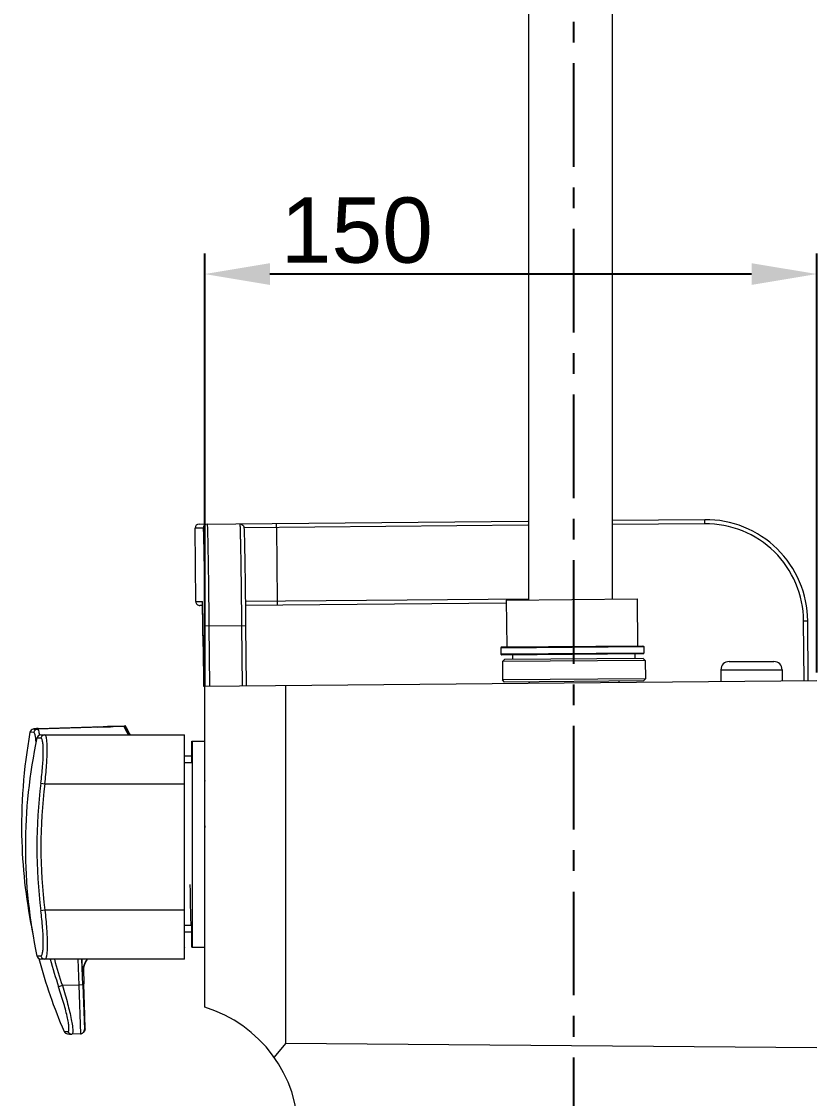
# Model space of a CAD drawing. Header units: millimetres. Extents: x 6110 to 6704, y -2661 to -1821.
# Drawn here: x 6548.8 to 6597.2, y -2372.8 to -2306.7 of the extents above; entities that cross this region are included whole.
import ezdxf

# ---------------------------------------------------------------- set-up
doc = ezdxf.new("R2010")
doc.units = ezdxf.units.MM
doc.header["$LTSCALE"] = 0.1
doc.linetypes.add('CENTERX2', pattern=[101.6, 63.5, -12.7, 12.7, -12.7])
doc.layers.get('0').update_dxf_attribs({"lineweight": 15})
doc.layers.add('CENTER', color=1, linetype='CENTERX2')
doc.layers.add('DIM', color=3, linetype='Continuous', lineweight=9)
doc.styles.get("Standard").update_dxf_attribs({"font": 'arial.ttf'})
doc.dimstyles.new('ISO-25', dxfattribs={"dimtxt": 2.5, "dimasz": 2.5, "dimexe": 1.25, "dimexo": 0.625, "dimtad": 1, "dimlfac": 5, "dimtxsty": 'Standard', "dimcen": 2.5, "dimadec": 0, "dimazin": 0, "dimtfac": 1, "dimtmove": 0, "dimatfit": 3, "dimfxl": 0, "dimarcsym": 0})

# ---------------------------------------------------------------- blocks, each defined once
blk = doc.blocks.new('*D71')
at = {"layer": 'Defpoints', "color": 0}
for p in [(6559.974, -2322.217), (6559.974, -2347.494), (6597.474, -2347.273)]:
    blk.add_point(p, dxfattribs=at)
at = {"layer": 'DIM', "color": 0, "lineweight": -2}
for p, q in [((6559.974, -2346.869), (6559.974, -2320.967)), ((6597.474, -2346.648), (6597.474, -2320.967)), ((6593.474, -2322.217), (6563.974, -2322.217))]:
    blk.add_line(p, q, dxfattribs=at)
at = {"layer": 'DIM', "color": 0}
for points in [[(6563.974, -2321.551), (6563.974, -2322.884), (6559.974, -2322.217)], [(6593.474, -2321.551), (6593.474, -2322.884), (6597.474, -2322.217)]]:
    blk.add_solid(points, dxfattribs=at)
at = {"layer": 'DIM', "color": 0, "insert": (6569.292, -2319.55), "char_height": 4, "attachment_point": 5}
blk.add_mtext('150', dxfattribs=at)

msp = doc.modelspace()

# ---------------------------------------------------------------- linework, layer by layer
at = {"color": 7, "linetype": 'Continuous'}
for p, q in [((6579.8035, -2224.9546), (6579.8035, -2342.1744)), ((6584.9393, -2230.7897), (6584.9393, -2342.1528)), ((6590.611, -2337.2766), (6584.9393, -2337.3261)), ((6590.6154, -2337.5266), (6590.611, -2337.2766)), ((6559.4286, -2342.2989), (6559.3894, -2337.7991)), ((6559.8739, -2337.7949), (6559.3896, -2337.7991)), ((6559.6374, -2337.5469), (6579.7615, -2337.3713)), ((6579.7637, -2337.6213), (6562.3771, -2337.773)), ((6564.3674, -2337.7557), (6564.363, -2337.5057)), ((6564.3674, -2337.7557), (6564.4066, -2342.2555)), ((6590.6154, -2337.5266), (6584.9393, -2337.5761)), ((6559.4288, -2342.2989), (6559.8368, -2342.2954)), ((6559.8489, -2342.5453), (6559.681, -2342.5467)), ((6559.8422, -2342.3528), (6559.8368, -2342.2954)), ((6559.8463, -2342.4592), (6559.8406, -2342.3316)), ((6559.8845, -2345.0083), (6559.8428, -2342.3649)), ((6559.8848, -2345.045), (6559.8463, -2342.4592)), ((6562.4635, -2342.2724), (6579.8029, -2342.1211)), ((6562.4662, -2342.5224), (6578.4532, -2342.3829)), ((6564.4066, -2342.2555), (6564.4066, -2342.5055)), ((6578.4517, -2342.2094), (6586.4821, -2342.1393)), ((6578.4517, -2342.2094), (6578.4767, -2345.0769)), ((6586.5071, -2345.0068), (6586.4821, -2342.1393)), ((6559.9786, -2343.7942), (6562.4784, -2343.7724)), ((6560.0109, -2347.494), (6559.9786, -2343.7942)), ((6560.2308, -2343.792), (6560.263, -2347.4918)), ((6562.2306, -2343.7745), (6562.2629, -2347.4744)), ((6562.4784, -2343.7724), (6562.5107, -2347.4722)), ((6596.6673, -2343.474), (6596.9151, -2343.4718)), ((6596.6996, -2347.1739), (6596.6673, -2343.474)), ((6596.9474, -2347.1717), (6596.9151, -2343.4718)), ((6559.8848, -2345.045), (6559.8845, -2345.0083)), ((6559.8848, -2345.045), (6559.9062, -2347.495)), ((6578.1175, -2345.1301), (6586.8672, -2345.0537)), ((6578.1671, -2345.0796), (6578.1175, -2345.1301)), ((6578.1175, -2345.1301), (6578.121, -2345.53)), ((6578.1671, -2345.0796), (6586.8168, -2345.0041)), ((6586.8168, -2345.0041), (6586.8672, -2345.0537)), ((6586.8672, -2345.0537), (6586.8707, -2345.4537)), ((6586.8707, -2345.4537), (6578.121, -2345.53)), ((6578.1715, -2345.5796), (6578.121, -2345.53)), ((6586.8211, -2345.5041), (6578.1715, -2345.5796)), ((6578.3355, -2345.8548), (6578.2115, -2345.9808)), ((6586.9612, -2345.9045), (6578.2115, -2345.9808)), ((6586.8351, -2345.7806), (6578.3355, -2345.8548)), ((6578.833, -2345.5738), (6578.8354, -2345.8504)), ((6586.3327, -2345.5084), (6586.3351, -2345.7849)), ((6586.8211, -2345.5041), (6586.8707, -2345.4537)), ((6586.8351, -2345.7806), (6586.9612, -2345.9045)), ((6586.9612, -2345.9045), (6586.971, -2347.0294)), ((6578.2115, -2345.9808), (6578.2214, -2347.1058)), ((6591.5987, -2346.4759), (6595.3487, -2346.4759)), ((6591.5987, -2346.4759), (6591.5987, -2347.2184)), ((6592.0987, -2345.9759), (6594.8487, -2345.9759)), ((6595.3487, -2346.4759), (6595.3487, -2347.1857)), ((6597.4737, -2347.1671), (6559.9062, -2347.495)), ((6586.971, -2347.0294), (6578.2214, -2347.1058)), ((6578.3475, -2347.2297), (6578.2214, -2347.1058)), ((6586.8471, -2347.1555), (6578.3475, -2347.2297)), ((6579.8474, -2347.2166), (6579.8483, -2347.3209)), ((6585.3472, -2347.1686), (6585.3481, -2347.2729)), ((6586.8471, -2347.1555), (6586.971, -2347.0294)), ((6559.9737, -2367.167), (6559.9737, -2347.4944)), ((6564.9301, -2347.4511), (6564.9301, -2369.3834)), ((6549.4975, -2350.3246), (6549.2715, -2350.3131)), ((6555.0482, -2349.9571), (6549.7341, -2350.1195)), ((6549.7732, -2350.0813), (6549.7615, -2350.0821)), ((6549.775, -2350.0812), (6549.7642, -2350.0817)), ((6549.7732, -2350.0813), (6555.0877, -2349.9189)), ((6549.9391, -2350.4696), (6558.7376, -2350.4696)), ((6553.4087, -2349.9877), (6553.3822, -2349.9892)), ((6553.3865, -2349.9897), (6553.9066, -2349.9775)), ((6553.4666, -2349.9888), (6553.3996, -2349.9899)), ((6553.4087, -2349.9877), (6553.9291, -2349.9688)), ((6554.3011, -2349.9659), (6553.4666, -2349.9888)), ((6553.9066, -2349.9775), (6553.9288, -2349.9769)), ((6555.063, -2349.9426), (6554.3011, -2349.9659)), ((6555.0723, -2349.9335), (6554.3104, -2349.9568)), ((6555.063, -2349.9426), (6555.0482, -2349.9571)), ((6555.0662, -2350.0001), (6555.0482, -2349.9571)), ((6555.1936, -2350.2704), (6555.0662, -2350.0001)), ((6555.0871, -2349.9189), (6555.0723, -2349.9335)), ((6555.0911, -2349.9365), (6555.0788, -2349.9416)), ((6555.0871, -2349.9189), (6555.1059, -2349.9206)), ((6555.1106, -2349.9239), (6555.0872, -2349.9189)), ((6555.1186, -2349.9612), (6555.0911, -2349.9365)), ((6555.0945, -2349.9848), (6555.1093, -2349.9703)), ((6555.0945, -2349.9848), (6555.2161, -2350.2439)), ((6555.1059, -2349.9206), (6555.1218, -2349.9315)), ((6555.2459, -2350.2413), (6555.1092, -2349.9701)), ((6555.1186, -2349.9612), (6555.1334, -2349.9467)), ((6555.2549, -2350.2316), (6555.1186, -2349.9612)), ((6555.1218, -2349.9315), (6555.1231, -2349.9447)), ((6555.1865, -2350.0407), (6555.1345, -2349.9474)), ((6555.1524, -2349.9776), (6555.1464, -2349.9669)), ((6555.1596, -2349.9907), (6555.1524, -2349.9776)), ((6555.1728, -2350.015), (6555.1596, -2349.9907)), ((6555.189, -2350.0454), (6555.1728, -2350.015)), ((6555.2596, -2350.1797), (6555.1865, -2350.0407)), ((6555.2668, -2350.1935), (6555.189, -2350.0454)), ((6555.2113, -2350.3072), (6555.1964, -2350.2762)), ((6555.222, -2350.3294), (6555.2147, -2350.3143)), ((6555.2242, -2350.2606), (6555.2388, -2350.2904)), ((6555.2308, -2350.2551), (6555.2456, -2350.2407)), ((6555.2321, -2350.2605), (6555.3309, -2350.4694)), ((6555.2421, -2350.2971), (6555.2618, -2350.3375)), ((6555.255, -2350.2319), (6555.2443, -2350.2374)), ((6555.2455, -2350.29), (6555.2571, -2350.2721)), ((6555.2456, -2350.29), (6555.2603, -2350.2755)), ((6555.2459, -2350.2413), (6555.2484, -2350.2794)), ((6555.2566, -2350.3144), (6555.2488, -2350.2977)), ((6555.2549, -2350.2316), (6555.2696, -2350.2169)), ((6555.2578, -2350.2386), (6555.255, -2350.2319)), ((6555.2718, -2350.3467), (6555.2566, -2350.3144)), ((6555.2596, -2350.2457), (6555.2578, -2350.2386)), ((6555.2592, -2350.2651), (6555.2604, -2350.2529)), ((6555.2775, -2350.214), (6555.2596, -2350.1797)), ((6555.2604, -2350.2529), (6555.2596, -2350.2457)), ((6555.2618, -2350.3375), (6555.3225, -2350.461)), ((6555.273, -2350.2546), (6555.263, -2350.2716)), ((6555.3201, -2350.296), (6555.2668, -2350.1935)), ((6555.2695, -2350.2167), (6555.275, -2350.2356)), ((6555.2915, -2350.3878), (6555.2718, -2350.3467)), ((6555.275, -2350.2356), (6555.273, -2350.2546)), ((6555.2887, -2350.2484), (6555.2747, -2350.2238)), ((6555.2954, -2350.2484), (6555.2866, -2350.2315)), ((6555.4046, -2350.4676), (6555.2887, -2350.2484)), ((6555.331, -2350.4696), (6555.2915, -2350.3878)), ((6555.4097, -2350.4696), (6555.3201, -2350.296)), ((6558.7376, -2364.2196), (6558.7376, -2350.4696)), ((6549.7205, -2350.6668), (6549.6948, -2350.6666)), ((6549.94, -2350.6672), (6549.7205, -2350.6668)), ((6559.1854, -2350.8545), (6559.9708, -2350.8545)), ((6559.1854, -2352.1895), (6559.1854, -2350.8546)), ((6559.2208, -2363.4795), (6559.2208, -2350.8545)), ((6559.1854, -2351.77), (6558.7376, -2351.77)), ((6559.2208, -2352.1895), (6558.7376, -2352.1895)), ((6549.9399, -2353.439), (6550.1825, -2353.4696)), ((6550.1825, -2353.4696), (6558.7376, -2353.4696)), ((6559.9708, -2353.1918), (6559.9737, -2353.3186)), ((6559.9708, -2355.9342), (6559.9737, -2356.1595)), ((6550.1825, -2361.2196), (6549.9399, -2361.2502)), ((6558.7376, -2361.2196), (6550.1825, -2361.2196)), ((6558.7376, -2362.1446), (6559.2208, -2362.1446)), ((6559.1854, -2363.4795), (6559.1854, -2362.1407)), ((6559.9708, -2362.0575), (6559.9737, -2362.0516)), ((6559.1854, -2362.5641), (6558.7376, -2362.5641)), ((6558.7376, -2363.5355), (6558.7432, -2363.4838)), ((6558.742, -2363.5135), (6558.7376, -2363.5178)), ((6558.742, -2363.5135), (6558.7389, -2363.5323)), ((6558.7431, -2363.4396), (6558.7396, -2363.2222)), ((6558.742, -2363.5135), (6558.7416, -2363.3305)), ((6559.1854, -2363.4795), (6559.9708, -2363.4795)), ((6549.6948, -2364.0225), (6549.94, -2364.0219)), ((6558.7376, -2364.2196), (6549.9391, -2364.2196)), ((6552.2051, -2364.2196), (6552.2539, -2365.814)), ((6552.505, -2365.8052), (6552.4565, -2364.2196)), ((6552.4959, -2365.042), (6552.458, -2364.2281)), ((6552.4959, -2365.042), (6552.5347, -2365.0037)), ((6552.5364, -2364.9268), (6552.5347, -2365.0037)), ((6552.5433, -2364.8196), (6552.5714, -2365.7398)), ((6551.2566, -2365.8445), (6551.0257, -2365.9208)), ((6552.2539, -2365.814), (6551.2566, -2365.8445)), ((6552.505, -2365.8052), (6552.2539, -2365.814)), ((6552.2539, -2365.814), (6552.3605, -2368.7978)), ((6552.505, -2365.8052), (6552.6029, -2368.5403)), ((6552.6428, -2368.4375), (6552.5714, -2365.7398)), ((6552.5987, -2366.6587), (6552.5714, -2365.7398)), ((6552.6012, -2366.7446), (6552.5987, -2366.6587)), ((6552.6104, -2367.0729), (6552.6012, -2366.7446)), ((6552.6126, -2367.153), (6552.6104, -2367.0729)), ((6552.6221, -2367.5036), (6552.6126, -2367.153)), ((6552.6226, -2367.5231), (6552.6221, -2367.5036)), ((6552.6309, -2367.8503), (6552.6226, -2367.5231)), ((6552.6417, -2368.5021), (6552.6373, -2368.1268)), ((6551.3569, -2368.6528), (6551.5956, -2368.663)), ((6551.8218, -2368.8141), (6551.8325, -2368.814)), ((6552.3605, -2368.7978), (6551.8323, -2368.814)), ((6552.5283, -2368.7261), (6552.5671, -2368.6879)), ((6552.5671, -2368.6879), (6552.632, -2368.5788)), ((6552.6417, -2368.5021), (6552.6029, -2368.5403)), ((6552.632, -2368.5788), (6552.643, -2368.4742)), ((6564.9301, -2369.3834), (6564.2276, -2370.2389)), ((6597.4737, -2369.6674), (6564.9301, -2369.3834))]:
    msp.add_line(p, q, dxfattribs=at)
for points in [[(6555.1464, -2349.9669), (6555.1438, -2349.9624), (6555.1415, -2349.9583), (6555.1394, -2349.9547), (6555.1374, -2349.9514), (6555.1356, -2349.9485), (6555.1339, -2349.9458), (6555.1322, -2349.9432), (6555.1302, -2349.9404), (6555.1275, -2349.937), (6555.1225, -2349.9319), (6555.1106, -2349.9239)], [(6555.2488, -2350.2977), (6555.2427, -2350.2844), (6555.2403, -2350.2791), (6555.2383, -2350.2746), (6555.2367, -2350.2709), (6555.2355, -2350.268), (6555.2346, -2350.2658)]]:
    msp.add_lwpolyline(points, dxfattribs=at)
for centre, radius, start, end in [((6559.6396, -2337.7969), 0.25, 90.501091, 180.501091), ((6560.1239, -2337.7927), 0.25, 90.501091, 180.501091), ((6559.6788, -2342.2967), 0.25, 180.498909, 270.498909), ((6556.7929, -2342.5074), 3.0532, 2.6745, 2.903528), ((6592.0987, -2346.4759), 0.5, 90, 180), ((6594.8487, -2346.4759), 0.5, 0, 90), ((6580.7275, -2356.0415), 31.9734, 169.679837, 181.734806), ((6550.3483, -2359.0477), 8.9849, 94.069793, 94.353295), ((6549.9391, -2350.7196), 0.25, 90, 167.91164), ((6550.596, -2362.5258), 12.4718, 93.824184, 94.070936), ((6548.9676, -2175.7681), 174.2794, 271.631262, 271.753705), ((6559.626, -2524.303), 174.4272, 91.749474, 91.871635), ((6555.3025, -2349.9423), 0.9922, 181.066967, 181.303799), ((6553.5378, -2346.8703), 3.4714, 296.874362, 297.019689), ((6604.9562, -2326.3638), 55.2073, 205.728166, 205.879996), ((6555.1904, -2350.275), 0.045, 11.690459, 19.169655), ((6555.2084, -2350.2537), 0.052, 339.267713, 347.325109), ((6555.2208, -2350.2343), 0.0563, 313.774525, 318.470704), ((6487.5329, -2385.4133), 76.3435, 27.24493, 27.419745), ((6580.8726, -2357.3446), 31.885, 167.884957, 192.115072), ((6580.8726, -2357.3446), 31.1782, 172.803764, 187.196236), ((6580.8726, -2357.3446), 30.9338, 172.803793, 187.196207), ((6580.7024, -2356.0272), 31.9487, 181.761822, 191.996443), ((6519.8411, -2363.9859), 38.9061, 0.965186, 1.264688), ((6555.2438, -2363.4726), 3.4995, 359.815149, 0.539113), ((6549.9391, -2363.9696), 0.25, 192.08836, 270), ((6580.6802, -2356.0206), 31.9286, 194.8191, 203.305859), ((6580.6189, -2356.0645), 31.1914, 195.1589, 198.42086), ((6580.6137, -2356.0653), 30.943, 195.288294, 198.423455), ((6553.7877, -2364.9676), 1.2541, 144.448904, 155.988725), ((6553.7802, -2364.9626), 1.2451, 143.324432, 144.43339), ((6553.7812, -2364.9657), 1.2471, 177.810593, 181.74755), ((6553.7887, -2364.966), 1.2545, 169.273401, 177.811754), ((6553.7785, -2364.9643), 1.2442, 168.458593, 169.263266), ((6553.7863, -2364.9662), 1.2523, 156.767528, 168.442153), ((6553.7807, -2364.9641), 1.2463, 156.002476, 156.753562), ((6557.5987, -2374.9371), 8.125, 0, 73.003866), ((6456.8443, -2370.216), 95.8158, 1.249418, 1.414792), ((6551.8941, -2358.0297), 10.7846, 269.347696, 269.614985), ((6552.3522, -2368.5472), 0.2511, 314.542095, 326.581453), ((6552.391, -2368.509), 0.2511, 314.543295, 327.126971), ((6548.6859, -2368.4725), 3.957, 359.976093, 0.507884)]:
    msp.add_arc(centre, radius, start, end, dxfattribs=at)
for points, knots in [([(6596.9151, -2343.4718), (6596.908, -2342.659), (6596.5684, -2341.0184), (6595.1595, -2338.9532), (6593.0701, -2337.5804), (6591.4238, -2337.2695), (6590.611, -2337.2766)], [0, 0, 0, 0, 0.2500044, 0.5000062, 0.7500044, 1, 1, 1, 1]), ([(6559.8739, -2337.7949), (6559.8837, -2337.7948), (6559.8724, -2337.856), (6559.892, -2337.9205), (6559.8897, -2338.0753), (6559.8996, -2338.2677), (6559.905, -2338.5206), (6559.9156, -2338.9531), (6559.9275, -2339.6064), (6559.9417, -2340.5036), (6559.9553, -2341.5276), (6559.9679, -2342.6387), (6559.9752, -2343.404), (6559.9786, -2343.7942)], [0, 0, 0, 0, 0.0048939, 0.0193125, 0.0431725, 0.0762348, 0.1181975, 0.1686436, 0.2929943, 0.444511, 0.6173727, 0.8049382, 1, 1, 1, 1]), ([(6560.1217, -2337.5427), (6560.1319, -2337.5426), (6560.1202, -2337.6064), (6560.1406, -2337.6735), (6560.1382, -2337.8349), (6560.1485, -2338.0352), (6560.1541, -2338.2987), (6560.1651, -2338.7492), (6560.1775, -2339.4297), (6560.1924, -2340.3643), (6560.2065, -2341.431), (6560.2196, -2342.5883), (6560.2272, -2343.3856), (6560.2308, -2343.792)], [0, 0, 0, 0, 0.0048937, 0.019312, 0.0431716, 0.0762335, 0.1181959, 0.168642, 0.2929931, 0.4445107, 0.6173734, 0.804939, 1, 1, 1, 1]), ([(6562.1215, -2337.5252), (6562.21, -2337.5245), (6562.3404, -2337.6048), (6562.3774, -2337.751), (6562.3835, -2337.8561), (6562.3903, -2337.9932), (6562.3998, -2338.2814), (6562.412, -2338.7734), (6562.4329, -2339.8602), (6562.4566, -2341.549), (6562.4716, -2342.9896), (6562.4784, -2343.7724)], [0, 0, 0, 0, 0.041615, 0.0561176, 0.0701262, 0.0910554, 0.1206862, 0.2057212, 0.3224934, 0.6318631, 1, 1, 1, 1]), ([(6562.1215, -2337.5252), (6562.1317, -2337.5252), (6562.12, -2337.5889), (6562.1404, -2337.6561), (6562.138, -2337.8174), (6562.1484, -2338.0178), (6562.1539, -2338.2812), (6562.165, -2338.7318), (6562.1774, -2339.4122), (6562.1922, -2340.3468), (6562.2063, -2341.4135), (6562.2194, -2342.5709), (6562.2271, -2343.3681), (6562.2306, -2343.7745)], [0, 0, 0, 0, 0.0048937, 0.019312, 0.0431716, 0.0762335, 0.1181959, 0.168642, 0.2929931, 0.4445108, 0.6173734, 0.804939, 1, 1, 1, 1]), ([(6596.6673, -2343.474), (6596.6605, -2342.6937), (6596.3345, -2341.1187), (6594.9819, -2339.1361), (6592.9761, -2337.8182), (6591.3957, -2337.5198), (6590.6154, -2337.5266)], [0, 0, 0, 0, 0.2500045, 0.5000062, 0.7500043, 1, 1, 1, 1]), ([(6549.6663, -2350.0887), (6549.6197, -2350.0922), (6549.5543, -2350.098), (6549.3959, -2350.1178), (6549.2884, -2350.2202), (6549.2714, -2350.3135)], [0, 0, 0, 0, 0.2913863, 0.4081958, 1, 1, 1, 1]), ([(6549.7341, -2350.1195), (6549.6789, -2350.1212), (6549.5661, -2350.1646), (6549.5074, -2350.27), (6549.4975, -2350.3246)], [0, 0, 0, 0, 0.498823, 1, 1, 1, 1]), ([(6549.6472, -2350.8959), (6549.6381, -2350.7534), (6549.6185, -2350.5689), (6549.5672, -2350.3764), (6549.5185, -2350.3253), (6549.4975, -2350.3246)], [0, 0, 0, 0, 0.7037186, 0.8967117, 1, 1, 1, 1]), ([(6549.7615, -2350.0821), (6549.6774, -2350.0878), (6549.3515, -2350.111), (6549.6593, -2350.1189), (6549.7341, -2350.1195)], [0, 0, 0, 0, 0.5298202, 1, 1, 1, 1]), ([(6549.8607, -2350.4778), (6549.8497, -2350.3877), (6549.8377, -2350.2785), (6549.773, -2350.12), (6549.7341, -2350.1195)], [0, 0, 0, 0, 0.699839, 1, 1, 1, 1]), ([(6550.1826, -2350.4696), (6550.1274, -2350.4696), (6550.0134, -2350.5094), (6549.9516, -2350.613), (6549.94, -2350.6672)], [0, 0, 0, 0, 0.4987415, 1, 1, 1, 1]), ([(6550.1825, -2353.4696), (6550.2266, -2353.0884), (6550.2929, -2352.3822), (6550.3333, -2351.5493), (6550.3219, -2351.0056), (6550.3021, -2350.7562), (6550.2713, -2350.6049), (6550.248, -2350.5264), (6550.2104, -2350.4696), (6550.1826, -2350.4696)], [0, 0, 0, 0, 0.378655, 0.6996993, 0.8227157, 0.9143992, 0.9476672, 0.9724934, 1, 1, 1, 1]), ([(6554.3008, -2349.957), (6554.3024, -2349.957), (6554.3056, -2349.9569), (6554.3088, -2349.9568), (6554.3104, -2349.9568)], [0, 0, 0, 0, 0.500026, 1, 1, 1, 1]), ([(6554.3104, -2349.9607), (6554.3104, -2349.9598), (6554.3107, -2349.9586), (6554.3101, -2349.957), (6554.3104, -2349.9568)], [0, 0, 0, 0, 0.7384839, 1, 1, 1, 1]), ([(6555.0945, -2349.9848), (6555.0907, -2349.9771), (6555.0829, -2349.9604), (6555.0611, -2349.9604), (6555.0549, -2349.9654)], [0, 0, 0, 0, 0.5200579, 1, 1, 1, 1]), ([(6555.063, -2349.9426), (6555.0716, -2349.9423), (6555.09, -2349.9413), (6555.1003, -2349.9605), (6555.0988, -2349.9683)], [0, 0, 0, 0, 0.5197662, 1, 1, 1, 1]), ([(6555.0723, -2349.9335), (6555.0717, -2349.9341), (6555.0731, -2349.938), (6555.0724, -2349.941), (6555.0724, -2349.9434)], [0, 0, 0, 0, 0.2630366, 1, 1, 1, 1]), ([(6555.1149, -2349.9628), (6555.1158, -2349.9623), (6555.1169, -2349.9616), (6555.1182, -2349.9612), (6555.1185, -2349.9609)], [0, 0, 0, 0, 0.736409, 1, 1, 1, 1]), ([(6555.1345, -2349.9474), (6555.1343, -2349.947), (6555.134, -2349.9462), (6555.1334, -2349.9466), (6555.1334, -2349.9467)], [0, 0, 0, 0, 0.7684493, 1, 1, 1, 1]), ([(6555.1964, -2350.2762), (6555.1959, -2350.2752), (6555.195, -2350.2733), (6555.1941, -2350.2714), (6555.1936, -2350.2704)], [0, 0, 0, 0, 0.5010443, 1, 1, 1, 1]), ([(6555.2147, -2350.3143), (6555.2142, -2350.3131), (6555.213, -2350.3108), (6555.2119, -2350.3084), (6555.2113, -2350.3072)], [0, 0, 0, 0, 0.5011354, 1, 1, 1, 1]), ([(6555.2161, -2350.2439), (6555.2165, -2350.2448), (6555.2175, -2350.2468), (6555.2184, -2350.2487), (6555.2189, -2350.2497)], [0, 0, 0, 0, 0.4987072, 1, 1, 1, 1]), ([(6555.2189, -2350.2497), (6555.2193, -2350.2506), (6555.2202, -2350.2523), (6555.2211, -2350.2541), (6555.2215, -2350.255)], [0, 0, 0, 0, 0.498856, 1, 1, 1, 1]), ([(6555.2215, -2350.255), (6555.2219, -2350.2559), (6555.2228, -2350.2578), (6555.2237, -2350.2596), (6555.2242, -2350.2606)], [0, 0, 0, 0, 0.4988243, 1, 1, 1, 1]), ([(6555.2305, -2350.2555), (6555.2305, -2350.2554), (6555.2305, -2350.2552), (6555.2307, -2350.2552), (6555.2308, -2350.2551)], [0, 0, 0, 0, 0.5990221, 1, 1, 1, 1]), ([(6555.2321, -2350.2605), (6555.2317, -2350.2595), (6555.2312, -2350.2578), (6555.2305, -2350.2562), (6555.2305, -2350.2555)], [0, 0, 0, 0, 0.6364423, 1, 1, 1, 1]), ([(6555.2329, -2350.2602), (6555.2326, -2350.2593), (6555.2319, -2350.2575), (6555.2311, -2350.2558), (6555.2307, -2350.255)], [0, 0, 0, 0, 0.5026709, 1, 1, 1, 1]), ([(6555.2388, -2350.2904), (6555.2393, -2350.2915), (6555.2404, -2350.2938), (6555.2415, -2350.296), (6555.2421, -2350.2971)], [0, 0, 0, 0, 0.4987562, 1, 1, 1, 1]), ([(6555.2484, -2350.2794), (6555.2479, -2350.2807), (6555.2467, -2350.2834), (6555.2454, -2350.286), (6555.2447, -2350.2873)], [0, 0, 0, 0, 0.4912253, 1, 1, 1, 1]), ([(6555.2704, -2350.2174), (6555.2703, -2350.2172), (6555.2702, -2350.2168), (6555.2696, -2350.2168), (6555.2696, -2350.2169)], [0, 0, 0, 0, 0.7478665, 1, 1, 1, 1]), ([(6555.272, -2350.2196), (6555.2717, -2350.2191), (6555.2712, -2350.2184), (6555.2707, -2350.2177), (6555.2704, -2350.2174)], [0, 0, 0, 0, 0.5795793, 1, 1, 1, 1]), ([(6555.2747, -2350.2238), (6555.2742, -2350.223), (6555.2733, -2350.2216), (6555.2724, -2350.2202), (6555.272, -2350.2196)], [0, 0, 0, 0, 0.5518586, 1, 1, 1, 1]), ([(6555.2794, -2350.2176), (6555.2791, -2350.217), (6555.2784, -2350.2158), (6555.2778, -2350.2146), (6555.2775, -2350.214)], [0, 0, 0, 0, 0.5007685, 1, 1, 1, 1]), ([(6555.2839, -2350.2264), (6555.2832, -2350.2249), (6555.2817, -2350.222), (6555.2802, -2350.2191), (6555.2794, -2350.2176)], [0, 0, 0, 0, 0.501793, 1, 1, 1, 1]), ([(6555.2866, -2350.2315), (6555.2862, -2350.2307), (6555.2853, -2350.2289), (6555.2844, -2350.2272), (6555.2839, -2350.2264)], [0, 0, 0, 0, 0.5010281, 1, 1, 1, 1]), ([(6555.2981, -2350.2536), (6555.2977, -2350.2528), (6555.2968, -2350.251), (6555.2958, -2350.2493), (6555.2954, -2350.2484)], [0, 0, 0, 0, 0.5009672, 1, 1, 1, 1]), ([(6549.9399, -2353.4389), (6549.9841, -2353.0871), (6550.0512, -2352.4349), (6550.0919, -2351.6649), (6550.0805, -2351.1624), (6550.0604, -2350.9314), (6550.0295, -2350.7922), (6550.0056, -2350.7176), (6549.967, -2350.6678), (6549.94, -2350.6672)], [0, 0, 0, 0, 0.377981, 0.6985034, 0.8212557, 0.9128561, 0.946217, 0.9712263, 1, 1, 1, 1]), ([(6559.1514, -2362.1405), (6559.1487, -2362.135), (6559.147, -2362.1156), (6559.1427, -2362.0778), (6559.1395, -2362.0193), (6559.1338, -2361.9025), (6559.1275, -2361.7085), (6559.12, -2361.4212), (6559.1127, -2361.0644), (6559.1051, -2360.6441), (6559.0976, -2360.167), (6559.093, -2359.8308), (6559.0904, -2359.6545)], [0, 0, 0, 0, 0.0073998, 0.0228521, 0.046345, 0.0778035, 0.1640762, 0.2802812, 0.424532, 0.5944744, 0.7873523, 1, 1, 1, 1]), ([(6549.94, -2364.0219), (6549.967, -2364.0213), (6550.0056, -2363.9715), (6550.0294, -2363.8969), (6550.0604, -2363.7577), (6550.0805, -2363.5267), (6550.0918, -2363.0243), (6550.0513, -2362.2543), (6549.9841, -2361.6021), (6549.9399, -2361.2502)], [0, 0, 0, 0, 0.0287805, 0.053816, 0.0871652, 0.1787199, 0.3015023, 0.6220178, 1, 1, 1, 1]), ([(6550.1825, -2361.2196), (6550.2266, -2361.6007), (6550.2927, -2362.3069), (6550.3332, -2363.1398), (6550.3219, -2363.6836), (6550.3022, -2363.933), (6550.2713, -2364.0842), (6550.248, -2364.1627), (6550.2105, -2364.2196), (6550.1826, -2364.2196)], [0, 0, 0, 0, 0.3786516, 0.6996922, 0.8227062, 0.9143877, 0.9476559, 0.9724844, 1, 1, 1, 1]), ([(6549.94, -2364.0219), (6549.9516, -2364.0762), (6550.0134, -2364.1797), (6550.1274, -2364.2196), (6550.1826, -2364.2196)], [0, 0, 0, 0, 0.5011737, 1, 1, 1, 1]), ([(6552.7824, -2364.2178), (6552.7344, -2364.2822), (6552.6045, -2364.4967), (6552.5396, -2364.7483), (6552.5358, -2364.9178)], [0, 0, 0, 0, 0.3213305, 1, 1, 1, 1]), ([(6552.5364, -2364.9194), (6552.5364, -2364.9206), (6552.5364, -2364.9231), (6552.5364, -2364.9256), (6552.5364, -2364.9268)], [0, 0, 0, 0, 0.5057185, 1, 1, 1, 1]), ([(6551.5956, -2368.663), (6551.6203, -2368.6623), (6551.6539, -2368.6105), (6551.66, -2368.5358), (6551.6627, -2368.3935), (6551.6325, -2368.16), (6551.5377, -2367.6565), (6551.3373, -2366.8979), (6551.1387, -2366.2618), (6551.0257, -2365.9208)], [0, 0, 0, 0, 0.0260047, 0.0497684, 0.0824031, 0.1740121, 0.2981128, 0.6215312, 1, 1, 1, 1]), ([(6551.2566, -2365.8445), (6551.3704, -2366.2141), (6551.5685, -2366.9036), (6551.7696, -2367.7234), (6551.865, -2368.2675), (6551.8958, -2368.5188), (6551.8943, -2368.6739), (6551.8884, -2368.7522), (6551.8585, -2368.8132), (6551.8326, -2368.814)], [0, 0, 0, 0, 0.3784168, 0.7016411, 0.8258557, 0.9178099, 0.9506602, 0.9746694, 1, 1, 1, 1]), ([(6551.3568, -2368.6528), (6551.3906, -2368.7311), (6551.4969, -2368.8034), (6551.6508, -2368.8115), (6551.7206, -2368.8131), (6551.7713, -2368.8136)], [0, 0, 0, 0, 0.5507019, 0.6727094, 1, 1, 1, 1]), ([(6551.5956, -2368.6631), (6551.6142, -2368.7067), (6551.678, -2368.7846), (6551.7744, -2368.8138), (6551.8216, -2368.8141)], [0, 0, 0, 0, 0.500934, 1, 1, 1, 1])]:
    msp.add_open_spline(points, degree=3, knots=knots, dxfattribs=at)
for points in [[(6555.2997, -2350.2567), (6555.2992, -2350.2557), (6555.2987, -2350.2547), (6555.2981, -2350.2536)], [(6552.7726, -2364.2186), (6552.5908, -2364.4439), (6552.487, -2364.7526), (6552.4959, -2365.042)], [(6552.3605, -2368.7978), (6552.4213, -2368.796), (6552.4849, -2368.7688), (6552.5283, -2368.7261)], [(6552.5617, -2368.6855), (6552.5894, -2368.6435), (6552.6044, -2368.5906), (6552.6029, -2368.5403)], [(6552.6417, -2368.5021), (6552.6432, -2368.5516), (6552.6288, -2368.6036), (6552.6019, -2368.6453)]]:
    msp.add_open_spline(points, degree=3, dxfattribs=at)
at = {"layer": 'CENTER'}
msp.add_line((6582.5644, -2065.446), (6582.5644, -2406.6302), dxfattribs=at)

# ---------------------------------------------------------------- dimensions: what is measured, and where the dimension line sits
at = {"layer": 'DIM'}
dim = msp.add_linear_dim(base=(6559.9737, -2322.2173), p1=(6597.4737, -2347.2729), p2=(6559.9737, -2347.4944), dimstyle='ISO-25', override={"dimtxt": 4, "dimasz": 4, "dimlfac": 4, "dimadec": 1, "dimfxl": 1.25}, dxfattribs=at)
dim.commit()
dim.dimension.update_dxf_attribs({"geometry": '*D71', "text_midpoint": (6569.2925, -2322.2173), "dimtype": 160})

doc.saveas('drawing.dxf')
